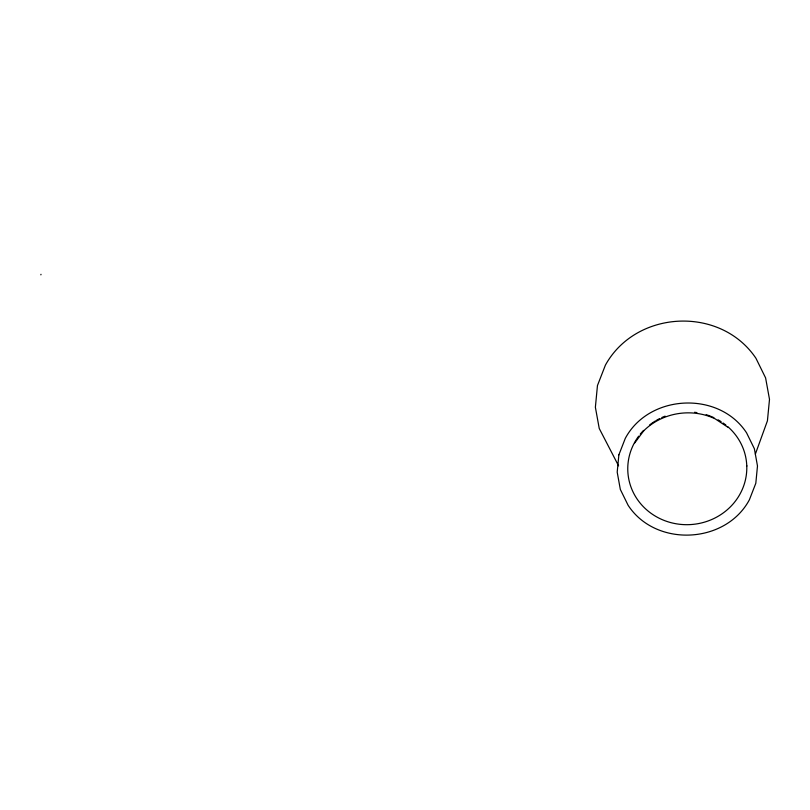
<?xml version="1.0" encoding="UTF-8"?>
<svg xmlns="http://www.w3.org/2000/svg" width="810" height="810" viewBox="0 0 810 810"><rect width="100%" height="100%" fill="white"/><g stroke="black" fill="none" stroke-linecap="round" stroke-linejoin="round"><path stroke-width="1.21" d="M746.759 465.608L746.79 466.155M755.355 454.126L767.424 420.825L769.5 399.35L765.602 377.906L755.933 358.253C720.546 305.623 636.042 309.754 605.424 365.087L597.456 385.55L595.38 407.258L599.238 428.47L618.597 465.861M634.655 443.05L643.616 430.96M643.474 431.082C661.902 412.482 691.568 407.582 715.149 418.831L727.704 427.133M40.986 274.327L40.885 274.843M727.674 426.576A59.545 56.366 -4.4 0 1 732.726 504.367A59.545 56.366 -4.4 0 1 650.855 513.186A59.545 56.366 -4.4 0 1 638.665 436.165M640.224 434.17A59.545 56.366 -4.4 0 1 643.565 430.393M649.681 424.906A59.545 56.366 -4.4 0 1 655.513 420.886M656.515 420.289A59.545 56.366 -4.4 0 1 659.644 418.588M661.8 417.555A59.545 56.366 -4.4 0 1 665.111 416.158M694.514 412.29A59.545 56.366 -4.4 0 1 696.894 412.594M706.168 414.69A59.545 56.366 -4.4 0 1 713.924 417.676M718.095 419.823A59.545 56.366 -4.4 0 1 721.133 421.656M723.087 422.982A59.545 56.366 -4.4 0 1 725.892 425.088M618.87 454.856L617.2 472.149L620.328 489.432L628.104 505.268C655.695 547.56 725.649 544.178 749.402 499.76L755.811 483.276L757.482 465.973L754.363 448.7L746.577 432.854C718.986 390.562 649.043 393.943 625.29 438.362L618.87 454.856"/></g></svg>
